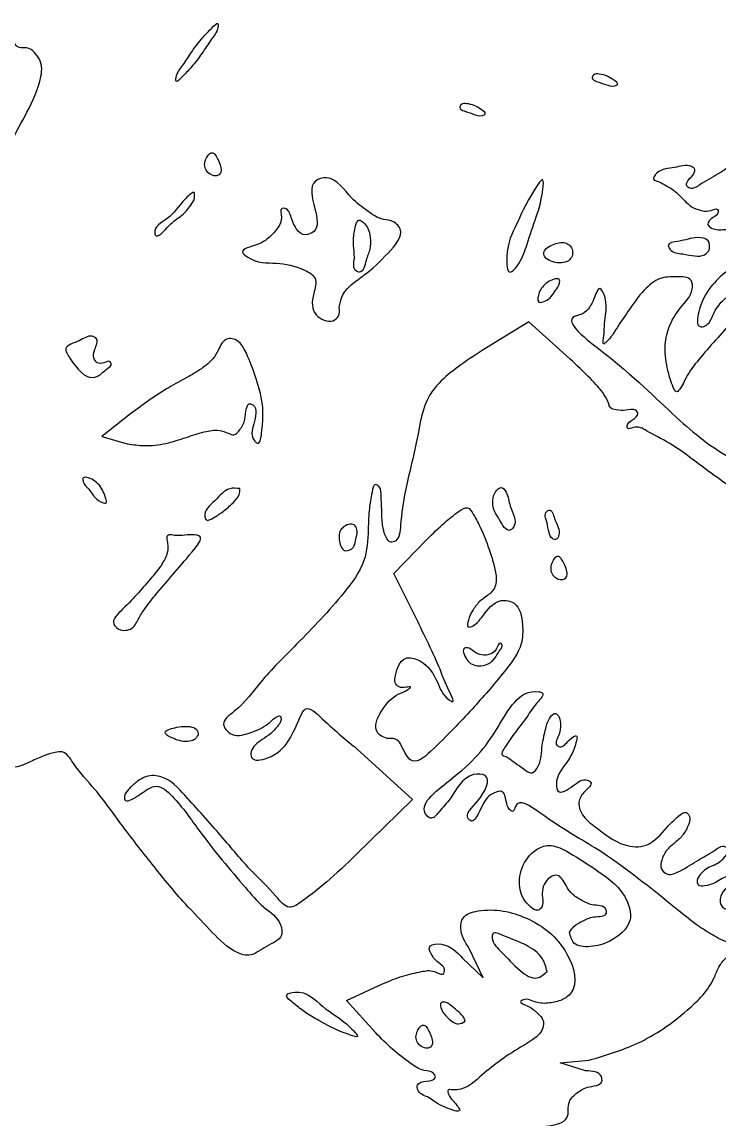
# Model space of a CAD drawing. Extents: x -3.6 to 33.9, y 40.4 to 75.
# Drawn here: x 4.6 to 8.03, y 59.56 to 64.97 of the extents above; entities that cross this region are included whole.
import ezdxf

# ---------------------------------------------------------------- set-up
doc = ezdxf.new("R2010")
doc.units = 0
doc.layers.add('Layer_1', color=7, linetype='CONTINUOUS')

msp = doc.modelspace()

# ---------------------------------------------------------------- linework, layer by layer
at = {"layer": 'Layer_1', "color": 7}
for points in [[(5.531566, 64.882215)], [(7.515779, 64.683045)], [(6.86306, 64.53744)], [(5.578323, 64.257907)], [(5.447692, 64.093193)], [(7.127982, 63.992977)], [(7.986017, 63.84354)], [(7.311486, 63.81528)], [(7.22893, 63.647535)], [(5.019402, 63.26088)], [(5.408461, 62.922)], [(5.003933, 62.64597)], [(5.673637, 62.669948)], [(6.947984, 62.52597)], [(7.187444, 62.501917)], [(6.247119, 62.43069)], [(7.206436, 62.29059)], [(5.164733, 62.012077)], [(6.951657, 61.86861)], [(5.467125, 61.455938)], [(6.475262, 61.390987)], [(7.298143, 60.484387)], [(7.187037, 60.291007)], [(6.062434, 60.049305)], [(6.619907, 59.960152)], [(6.598753, 59.672812)]]:
    msp.add_lwpolyline(points, close=True, dxfattribs=at)
for points in [[(6.238997, 63.808913), (6.238952, 63.808785)], [(6.163392, 63.563063), (6.163394, 63.563438)], [(7.300039, 63.30906), (7.097546, 63.4914), (6.867597, 63.350617)], [(5.134816, 63.038662), (4.993721, 62.9265), (5.118537, 62.89065)], [(6.541938, 62.031322), (6.431747, 62.25144), (6.594241, 62.41896)], [(6.25026, 61.38801), (6.524663, 61.138455), (6.246978, 60.866572)], [(6.771053, 60.357397), (6.872778, 60.260048), (6.803832, 60.404025)], [(6.341627, 59.990318), (6.198064, 60.148387), (6.376254, 60.230198)], [(6.783428, 60.046342), (6.783428, 60.046042)], [(7.376339, 59.80164), (7.252053, 59.840865), (7.394594, 59.853765)]]:
    msp.add_lwpolyline(points, dxfattribs=at)
at = {"layer": 'Layer_1', "color": 1}
msp.add_open_spline([(26.879055, 46.165073), (25.053792, 44.812835), (21.453543, 42.145605), (14.976456, 40.353479), (8.554845, 40.482925), (2.810203, 42.732913), (-1.47493, 46.872432), (-3.677904, 52.393004), (-3.506821, 58.493531), (-1.109716, 64.399494), (3.172887, 69.467984), (8.838825, 73.13905), (15.243024, 75.014668), (21.683129, 74.864038), (27.423496, 72.618946), (31.708651, 68.479402), (33.915527, 62.95436), (33.727928, 56.872752), (31.397487, 50.890427), (28.416989, 47.773437), (26.879055, 46.165073)], degree=3, knots=[0, 0, 0, 0, 6.766367, 13.346357, 19.73316, 25.749556, 31.41027, 37.120766, 43.060724, 49.272926, 55.895829, 62.662196, 69.242186, 75.628989, 81.645385, 87.3061, 93.016595, 98.956553, 105.168756, 111.791658, 111.791658, 111.791658, 111.791658], dxfattribs=at)
at = {"layer": 'Layer_1', "color": 7}
for points, knots in [([(6.246978, 60.866572), (6.197968, 60.819843), (6.111998, 60.737873), (6.00852, 60.658021), (5.91069, 60.587), (5.829249, 60.692841), (5.719155, 60.791995), (5.572972, 60.971003), (5.432961, 61.124882), (5.316066, 61.25332), (5.214917, 61.260273), (5.161761, 61.224355), (5.126919, 61.19107), (5.100058, 61.161994), (5.108053, 61.124261), (5.151689, 61.143096), (5.191145, 61.169703), (5.265931, 61.226633), (5.377987, 61.120846), (5.463287, 60.994467), (5.583675, 60.840379), (5.691131, 60.716463), (5.782179, 60.606577), (5.874725, 60.550774), (5.887632, 60.449724), (5.797794, 60.418675), (5.727445, 60.355772), (5.612382, 60.401945), (5.521534, 60.5018), (5.387574, 60.638493), (5.247061, 60.810781), (5.100169, 60.998117), (4.972723, 61.178705), (4.86932, 61.284516), (4.813567, 61.379388), (4.753934, 61.369238), (4.703596, 61.352846), (4.636399, 61.322799), (4.550337, 61.28094), (4.421394, 61.346968), (4.305481, 61.448706), (4.161511, 61.551421), (4.039653, 61.632191), (3.881356, 61.690197), (3.712454, 61.828451), (3.632577, 62.090216), (3.672009, 62.303454), (3.735775, 62.438729), (3.749501, 62.527093), (3.739678, 62.612272), (3.717528, 62.69748), (3.76296, 62.795408), (3.852849, 62.900888), (3.934273, 62.978313), (4.002292, 63.102674), (3.908101, 63.11867), (3.844148, 63.194573), (3.909507, 63.329646), (3.99357, 63.427562), (4.077521, 63.523465), (4.127903, 63.594737), (4.165265, 63.681439), (4.222563, 63.807598), (4.324933, 63.99172), (4.462722, 64.232099), (4.594335, 64.464717), (4.683946, 64.641462), (4.704613, 64.759755), (4.669142, 64.810417), (4.640229, 64.839669), (4.608056, 64.842501), (4.579041, 64.840773), (4.558895, 64.867091), (4.555067, 64.900616), (4.544956, 64.948866), (4.470356, 64.953288), (4.394247, 64.933185), (4.308318, 64.925882), (4.248371, 64.864971), (4.300543, 64.770649), (4.325212, 64.695413), (4.364126, 64.577768), (4.256361, 64.55926), (4.200967, 64.705988), (4.150371, 64.860693), (4.172856, 65.059674), (4.177298, 65.263823), (4.111466, 65.472492), (3.979298, 65.631555), (3.859159, 65.829976), (4.032517, 66.031929), (4.266504, 66.025968), (4.467987, 65.958246), (4.662186, 65.943676), (4.84453, 65.988996), (5.055222, 65.998584), (5.204138, 65.975818), (5.370745, 65.904658), (5.336288, 65.851847), (5.309328, 65.838138), (5.284453, 65.84533), (5.25196, 65.838085), (5.264665, 65.792473), (5.284939, 65.747769), (5.320945, 65.692182), (5.308321, 65.62248), (5.258679, 65.583421), (5.2056, 65.566871), (5.198789, 65.516534), (5.270145, 65.532832), (5.348726, 65.55037), (5.484139, 65.705461), (5.631454, 65.875496), (5.795381, 66.056056), (5.921028, 66.184067), (6.040555, 66.244328), (6.124905, 66.334355), (6.200543, 66.451369), (6.292298, 66.612014), (6.37562, 66.766648), (6.471025, 66.893069), (6.597315, 66.92441), (6.705963, 66.939274), (6.81512, 66.877607), (6.801759, 66.77907), (6.804615, 66.705265), (6.830591, 66.648799), (6.878043, 66.640918), (6.918957, 66.643079), (6.945505, 66.607973), (6.934378, 66.565343), (6.933093, 66.513298), (6.955983, 66.457556), (7.037877, 66.341837), (7.339537, 66.373052), (7.632843, 66.439518), (7.901759, 66.587065), (7.959641, 66.796705), (8.154989, 66.832571), (8.317547, 66.760721), (8.472776, 66.717434), (8.560594, 66.603038), (8.504542, 66.49301), (8.496695, 66.370261), (8.367229, 66.326414), (8.241591, 66.380997), (8.119117, 66.430286), (7.993392, 66.397826), (7.98556, 66.287292), (7.946416, 66.196579), (8.002579, 66.107034), (8.103144, 66.087081), (8.214669, 66.064296), (8.338027, 66.091557), (8.47529, 66.155079), (8.57975, 66.249024), (8.74082, 66.235684), (8.720877, 66.109342), (8.721623, 66.012503), (8.798791, 65.938248), (8.996306, 65.891918), (9.349476, 65.746802), (9.548931, 65.590478), (10.065547, 65.450622), (9.948706, 65.385711), (9.884116, 65.427545), (9.78771, 65.461795), (9.699581, 65.501039), (9.609544, 65.53875), (9.580186, 65.493316), (9.57439, 65.455791), (9.539584, 65.429286), (9.503056, 65.420392), (9.455643, 65.415802), (9.451226, 65.465844), (9.48139, 65.502199), (9.522385, 65.532602), (9.509847, 65.577549), (9.442241, 65.52219), (9.396056, 65.471592), (9.397611, 65.351814), (9.480574, 65.311586), (9.528043, 65.323887), (9.557539, 65.305137), (9.534284, 65.27829), (9.50513, 65.265282), (9.463525, 65.254772), (9.410522, 65.272472), (9.338452, 65.217158), (9.326525, 65.11192), (9.350931, 65.025873), (9.386845, 64.96855), (9.399907, 64.919946), (9.404798, 64.864818), (9.421179, 64.807997), (9.462636, 64.760784), (9.526126, 64.731843), (9.624757, 64.691851), (9.555919, 64.543062), (9.459118, 64.467545), (9.372802, 64.376017), (9.326252, 64.324774), (9.311483, 64.256373), (9.422216, 64.217867), (9.527394, 64.121588), (9.70257, 64.015602), (9.865781, 63.907073), (9.989851, 63.824142), (10.067707, 63.776135), (10.119113, 63.73514), (10.17892, 63.68693), (10.30059, 63.582779), (10.419512, 63.509685), (10.57295, 63.35698), (10.623653, 63.44022), (10.602411, 63.487782), (10.56158, 63.519675), (10.52624, 63.519464), (10.473274, 63.524589), (10.529611, 63.565203), (10.557735, 63.576869), (10.577375, 63.585015)], [0, 0, 0, 0, 0.199688, 0.350278, 0.421531, 0.505145, 0.678436, 0.904836, 1.176972, 1.320881, 1.399743, 1.455249, 1.507153, 1.547343, 1.567609, 1.597618, 1.65263, 1.73657, 1.828757, 2.044304, 2.228165, 2.405364, 2.537885, 2.657768, 2.710097, 2.801145, 2.898433, 2.975713, 3.134717, 3.308686, 3.547765, 3.800679, 4.027118, 4.196646, 4.273105, 4.30753, 4.365194, 4.43485, 4.530332, 4.632741, 4.835921, 5.004336, 5.160562, 5.27223, 5.509016, 5.784547, 6.048938, 6.140596, 6.232391, 6.311805, 6.39862, 6.486883, 6.621398, 6.804195, 6.874265, 6.942524, 7.023773, 7.143777, 7.331738, 7.430162, 7.523294, 7.592359, 7.712623, 7.939196, 8.223328, 8.545627, 8.735257, 8.828972, 8.876623, 8.916345, 8.946137, 8.971106, 8.998735, 9.033448, 9.076371, 9.127055, 9.224214, 9.326518, 9.37715, 9.446937, 9.600552, 9.676685, 9.724502, 9.8566, 10.057494, 10.244923, 10.438207, 10.673696, 10.872595, 11.077831, 11.28221, 11.522449, 11.736658, 11.925649, 12.093104, 12.303497, 12.525903, 12.639875, 12.667096, 12.694794, 12.72446, 12.745172, 12.777635, 12.833424, 12.910473, 12.961085, 13.029971, 13.092536, 13.109713, 13.156157, 13.237752, 13.392714, 13.718392, 13.941349, 14.119718, 14.252538, 14.336741, 14.486146, 14.670209, 14.889604, 15.021613, 15.121759, 15.268521, 15.345783, 15.454098, 15.526333, 15.576477, 15.621141, 15.660862, 15.693385, 15.734963, 15.786574, 15.848216, 15.912488, 16.197875, 16.605856, 16.889517, 17.046611, 17.193707, 17.408867, 17.582454, 17.668959, 17.795257, 17.92119, 17.998399, 18.159494, 18.318254, 18.392583, 18.502762, 18.608731, 18.675438, 18.786915, 18.900199, 19.017587, 19.156593, 19.351596, 19.431694, 19.554465, 19.645846, 19.723882, 19.849434, 20.25631, 20.762834, 21.040939, 21.060037, 21.129829, 21.241136, 21.374404, 21.442933, 21.479808, 21.51641, 21.555998, 21.598397, 21.639171, 21.665298, 21.723491, 21.781334, 21.795361, 21.840937, 21.949693, 22.048218, 22.138462, 22.177577, 22.19675, 22.220426, 22.257994, 22.300679, 22.342969, 22.417269, 22.531724, 22.641319, 22.680698, 22.73365, 22.790049, 22.847068, 22.908393, 22.96909, 23.06506, 23.163215, 23.360691, 23.461823, 23.535071, 23.569596, 23.648631, 23.814506, 24.0314, 24.246294, 24.40689, 24.478418, 24.520443, 24.603779, 24.710403, 24.988695, 25.115123, 25.169652, 25.216546, 25.261504, 25.31259, 25.339183, 25.371871, 25.447536, 25.447536, 25.447536, 25.447536]), ([(5.531566, 64.882215), (5.545478, 64.898853), (5.56302, 64.919835), (5.568644, 64.975222), (5.519323, 64.92253), (5.486761, 64.889337), (5.435484, 64.824525), (5.396326, 64.756618), (5.360715, 64.71818), (5.355195, 64.662638), (5.404461, 64.715411), (5.437169, 64.748389), (5.487807, 64.814143), (5.517014, 64.859577), (5.531566, 64.882215)], [0, 0, 0, 0, 0.069088, 0.087121, 0.126937, 0.192691, 0.275266, 0.357273, 0.426361, 0.444394, 0.48421, 0.549964, 0.632539, 0.714546, 0.714546, 0.714546, 0.714546]), ([(7.515781, 64.683045), (7.504201, 64.690645), (7.482197, 64.705086), (7.448421, 64.712406), (7.417576, 64.714364), (7.404338, 64.687388), (7.44039, 64.671739), (7.4748, 64.662668), (7.509132, 64.647305), (7.544401, 64.663406), (7.527008, 64.67534), (7.515779, 64.683045)], [0, 0, 0, 0, 0.040866, 0.077654, 0.106318, 0.122144, 0.149251, 0.196405, 0.242215, 0.258012, 0.286792, 0.286792, 0.286792, 0.286792]), ([(6.863062, 64.53744), (6.851481, 64.54504), (6.829475, 64.55948), (6.7957, 64.566801), (6.764856, 64.568758), (6.751618, 64.541783), (6.787669, 64.526134), (6.822079, 64.517063), (6.856411, 64.5017), (6.89168, 64.517801), (6.874288, 64.529735), (6.86306, 64.53744)], [0, 0, 0, 0, 0.040869, 0.077655, 0.106317, 0.122144, 0.14925, 0.196403, 0.242213, 0.258011, 0.286789, 0.286789, 0.286789, 0.286789]), ([(10.12074, 61.67574), (10.188221, 61.778381), (10.350131, 62.024649), (10.427685, 62.35187), (10.691598, 62.623931), (10.587644, 62.727028), (10.503656, 62.591983), (10.400309, 62.510781), (10.332977, 62.432085), (10.249383, 62.358189), (10.277949, 62.434747), (10.310573, 62.480438), (10.348959, 62.557593), (10.384769, 62.631165), (10.428642, 62.716055), (10.485648, 62.817101), (10.551771, 62.926772), (10.60949, 63.02915), (10.650038, 63.104388), (10.691159, 63.262884), (10.248321, 63.402048), (9.98042, 63.701826), (9.66048, 63.921827), (9.496309, 64.013525), (9.421132, 64.021593), (9.380606, 63.977374), (9.343196, 63.940016), (9.292763, 63.921717), (9.249074, 63.923373), (9.191572, 63.939561), (9.232557, 64.000152), (9.293147, 64.030073), (9.347103, 64.057762), (9.389254, 64.111773), (9.326352, 64.112461), (9.281159, 64.095638), (9.216784, 64.059038), (9.160605, 64.005498), (9.102847, 63.948884), (9.037836, 63.909066), (8.980713, 63.874561), (8.878562, 63.891148), (9.007298, 64.09581), (9.056904, 64.211085), (9.112721, 64.340407), (9.118761, 64.387853), (9.095842, 64.417853), (9.065545, 64.417717), (9.048685, 64.392993), (9.056086, 64.366912), (9.057501, 64.328231), (9.004028, 64.330121), (8.956741, 64.352429), (8.894879, 64.378271), (8.826074, 64.361517), (8.784647, 64.278806), (8.693599, 64.189389), (8.555901, 64.128226), (8.436344, 64.08727), (8.326032, 64.158639), (8.447154, 64.244786), (8.552053, 64.272493), (8.637091, 64.304656), (8.716997, 64.334919), (8.676661, 64.376647), (8.620965, 64.363578), (8.551871, 64.350137), (8.482613, 64.313489), (8.41767, 64.274506), (8.364433, 64.257404), (8.316422, 64.239194), (8.296399, 64.273854), (8.322004, 64.31146), (8.358082, 64.35511), (8.45639, 64.46779), (8.25518, 64.399377), (8.170631, 64.319215), (8.038804, 64.222224), (7.957557, 64.179781), (7.901846, 64.140911), (7.871763, 64.160028), (7.876871, 64.185197), (7.895011, 64.203134), (7.913141, 64.220984), (7.918273, 64.246636), (7.87783, 64.270286), (7.811759, 64.245574), (7.744652, 64.249142), (7.700452, 64.191551), (7.738731, 64.182952), (7.759722, 64.169301), (7.786712, 64.157628), (7.813573, 64.138346), (7.843534, 64.112531), (7.872618, 64.079352), (7.908126, 64.050144), (7.952903, 64.037557), (7.989444, 64.034478), (8.027139, 64.055414), (8.033714, 64.022037), (8.003805, 64.006826), (7.968243, 63.97555), (8.010273, 63.941092), (8.063411, 63.948513), (8.124751, 63.947438), (8.170246, 63.903665), (8.155168, 63.848183), (8.135616, 63.800722), (8.109632, 63.759594), (8.05161, 63.72883), (7.983424, 63.655197), (7.938833, 63.579841), (7.919303, 63.46051), (7.970907, 63.470248), (7.993317, 63.494423), (8.010135, 63.542756), (8.049322, 63.597557), (8.105993, 63.638049), (8.186996, 63.620924), (8.146756, 63.555352), (8.102781, 63.496359), (8.024969, 63.410612), (7.948827, 63.322683), (7.879447, 63.238598), (7.857274, 63.181327), (7.822392, 63.134713), (7.795658, 63.199614), (7.780003, 63.260578), (7.761601, 63.362299), (7.784494, 63.468434), (7.837452, 63.562219), (7.906876, 63.624243), (7.902623, 63.714322), (7.817556, 63.713535), (7.737833, 63.712718), (7.652459, 63.641466), (7.592345, 63.550671), (7.52811, 63.459065), (7.501077, 63.410869), (7.458061, 63.373081), (7.46944, 63.422781), (7.467951, 63.45636), (7.474952, 63.530267), (7.486652, 63.587163), (7.444768, 63.679904), (7.417982, 63.602385), (7.398799, 63.563086), (7.36666, 63.528191), (7.245676, 63.50701), (7.627662, 63.223554), (7.778099, 63.050086), (8.033977, 62.843506), (8.170761, 62.784023), (8.214361, 62.750683), (8.281618, 62.683133), (8.433577, 62.572295), (8.685022, 62.391563), (8.895454, 62.248045), (9.013838, 62.167305)], [0, 0, 0, 0, 0.359344, 0.86218, 1.134779, 1.162147, 1.241549, 1.472544, 1.589698, 1.639505, 1.673804, 1.757717, 1.845798, 1.919014, 2.00631, 2.131413, 2.267319, 2.390641, 2.483054, 2.525872, 2.860702, 3.470417, 3.891182, 3.98141, 4.040265, 4.097766, 4.149153, 4.200832, 4.248428, 4.2936, 4.328062, 4.420362, 4.503313, 4.532503, 4.569875, 4.627241, 4.701694, 4.780541, 4.862091, 4.942948, 5.007664, 5.06436, 5.186181, 5.498527, 5.559161, 5.603941, 5.63447, 5.659828, 5.682006, 5.712781, 5.742259, 5.775478, 5.838732, 5.91312, 5.967362, 6.032162, 6.176156, 6.345, 6.479826, 6.550167, 6.634079, 6.803136, 6.901802, 6.951717, 6.978423, 7.03634, 7.111884, 7.192596, 7.269585, 7.333858, 7.373553, 7.395252, 7.433699, 7.491863, 7.600607, 7.688827, 7.90919, 8.045906, 8.151051, 8.203542, 8.222047, 8.241093, 8.269823, 8.298638, 8.317872, 8.336437, 8.421627, 8.51293, 8.546433, 8.57253, 8.601793, 8.627891, 8.65872, 8.701042, 8.746084, 8.791121, 8.837248, 8.879598, 8.911717, 8.924064, 8.962514, 9.003774, 9.029731, 9.094589, 9.163773, 9.205692, 9.262685, 9.316717, 9.365584, 9.402362, 9.511842, 9.648325, 9.721462, 9.746919, 9.779069, 9.818265, 9.898844, 9.975535, 10.029044, 10.068911, 10.156866, 10.275752, 10.403487, 10.514643, 10.5862, 10.610937, 10.649547, 10.727619, 10.841584, 10.937932, 11.05055, 11.160981, 11.203897, 11.279341, 11.359719, 11.453873, 11.588423, 11.697546, 11.769508, 11.789921, 11.817662, 11.86358, 11.917759, 12.023721, 12.069057, 12.128062, 12.174964, 12.221023, 12.262414, 12.492965, 12.996167, 13.342659, 13.385931, 13.44406, 13.505558, 13.671985, 14.006111, 14.435835, 14.435835, 14.435835, 14.435835]), ([(5.578323, 64.257907), (5.574782, 64.268619), (5.56828, 64.288284), (5.555459, 64.310112), (5.540936, 64.32793), (5.521764, 64.321073), (5.510437, 64.303435), (5.49945, 64.280389), (5.498686, 64.251364), (5.514421, 64.22584), (5.53847, 64.211694), (5.566275, 64.209125), (5.58393, 64.231495), (5.58037, 64.248268), (5.578323, 64.257907)], [0, 0, 0, 0, 0.033404, 0.061325, 0.079266, 0.093176, 0.114157, 0.141259, 0.169237, 0.197172, 0.226559, 0.251601, 0.272544, 0.30084, 0.30084, 0.30084, 0.30084]), ([(6.163394, 63.563438), (6.166772, 63.58185), (6.174555, 63.624262), (6.221547, 63.679188), (6.310994, 63.735921), (6.390173, 63.81466), (6.496162, 63.931518), (6.423296, 63.995623), (6.358896, 63.994491), (6.295262, 64.044583), (6.206245, 64.105859), (6.142422, 64.218486), (6.007207, 64.181709), (6.042194, 64.056633), (6.067997, 63.942931), (5.968565, 63.903988), (5.930073, 63.985955), (5.912792, 64.050265), (5.867173, 64.053021), (5.885807, 63.998156), (5.862419, 63.952892), (5.817061, 63.904551), (5.767075, 63.868258), (5.66246, 63.848708), (5.748149, 63.779097), (5.852672, 63.785873), (5.965691, 63.7645), (6.060471, 63.709329), (6.035962, 63.634496), (6.026067, 63.576142), (6.044155, 63.522591), (6.086147, 63.497756), (6.130208, 63.49043), (6.165491, 63.519955), (6.164157, 63.547349), (6.163392, 63.563063)], [0, 0, 0, 0, 0.055404, 0.127623, 0.208416, 0.367892, 0.501173, 0.559985, 0.609106, 0.689967, 0.789012, 0.947293, 1.004134, 1.140317, 1.253481, 1.297498, 1.406763, 1.461172, 1.47574, 1.520389, 1.571602, 1.636257, 1.707717, 1.787772, 1.823731, 1.966513, 2.109162, 2.176694, 2.249951, 2.310086, 2.359245, 2.406576, 2.450592, 2.483807, 2.528488, 2.528488, 2.528488, 2.528488]), ([(7.127981, 63.992977), (7.142773, 64.034364), (7.162117, 64.088485), (7.173864, 64.216877), (7.083422, 64.081834), (7.043988, 63.979945), (6.981435, 63.866027), (6.991461, 63.711017), (7.059709, 63.786417), (7.08644, 63.868253), (7.112723, 63.947164), (7.127982, 63.992977)], [0, 0, 0, 0, 0.155338, 0.203141, 0.262887, 0.461774, 0.625263, 0.703376, 0.748644, 0.850723, 0.992018, 0.992018, 0.992018, 0.992018]), ([(5.447682, 64.0932), (5.450014, 64.108747), (5.45572, 64.146789), (5.369262, 64.066417), (5.344571, 64.009557), (5.244139, 63.95915), (5.263611, 63.893273), (5.327859, 63.978403), (5.378503, 64.005946), (5.423603, 64.050703), (5.440827, 64.081085), (5.447692, 64.093193)], [0, 0, 0, 0, 0.035072, 0.085818, 0.220776, 0.314616, 0.324303, 0.407221, 0.479794, 0.543175, 0.585167, 0.585167, 0.585167, 0.585167]), ([(6.238952, 63.808785), (6.234383, 63.846642), (6.227734, 63.901725), (6.253574, 64.015482), (6.308585, 63.955528), (6.317431, 63.906203), (6.317287, 63.846434), (6.292773, 63.797883), (6.282276, 63.729902), (6.227083, 63.745541), (6.233648, 63.780462), (6.238997, 63.808913)], [0, 0, 0, 0, 0.12919, 0.187974, 0.24261, 0.293206, 0.35143, 0.409365, 0.474965, 0.490561, 0.559149, 0.559149, 0.559149, 0.559149]), ([(7.986014, 63.84354), (7.987674, 63.862019), (7.991194, 63.901206), (7.905922, 63.91214), (7.860355, 63.888443), (7.775915, 63.881357), (7.79912, 63.830039), (7.856144, 63.829059), (7.909773, 63.814198), (7.961, 63.815181), (7.978868, 63.835436), (7.986017, 63.84354)], [0, 0, 0, 0, 0.048276, 0.102376, 0.200578, 0.251835, 0.271772, 0.339852, 0.400744, 0.447828, 0.479231, 0.479231, 0.479231, 0.479231]), ([(7.311486, 63.81528), (7.312755, 63.824633), (7.315227, 63.842864), (7.301983, 63.868115), (7.277274, 63.883606), (7.245228, 63.882994), (7.212713, 63.872406), (7.184031, 63.856733), (7.165234, 63.828198), (7.184072, 63.798439), (7.217956, 63.784918), (7.256171, 63.780081), (7.294173, 63.787874), (7.306104, 63.80676), (7.311486, 63.81528)], [0, 0, 0, 0, 0.027742, 0.054073, 0.080412, 0.111112, 0.146635, 0.182296, 0.209664, 0.235993, 0.274103, 0.316651, 0.352165, 0.381356, 0.381356, 0.381356, 0.381356]), ([(7.228927, 63.647535), (7.237288, 63.657394), (7.24974, 63.672078), (7.25015, 63.707027), (7.215915, 63.70144), (7.190791, 63.688124), (7.163184, 63.664883), (7.146114, 63.635095), (7.133336, 63.579927), (7.198325, 63.596549), (7.216186, 63.626305), (7.22893, 63.647535)], [0, 0, 0, 0, 0.039407, 0.058689, 0.082359, 0.117706, 0.152985, 0.183614, 0.231183, 0.261382, 0.336568, 0.336568, 0.336568, 0.336568]), ([(5.019403, 63.260918), (5.030239, 63.26778), (5.045064, 63.277168), (5.03081, 63.303325), (5.00205, 63.286596), (4.968605, 63.283948), (4.948118, 63.318905), (4.956054, 63.358145), (4.981602, 63.405631), (4.928686, 63.430617), (4.885575, 63.392109), (4.796412, 63.373958), (4.857781, 63.277857), (4.910351, 63.205749), (4.973953, 63.222749), (4.993805, 63.239353), (5.010046, 63.253011), (5.019402, 63.26088)], [0, 0, 0, 0, 0.031091, 0.042533, 0.073637, 0.107358, 0.135278, 0.178586, 0.231046, 0.25662, 0.323245, 0.399201, 0.450942, 0.60437, 0.616601, 0.643708, 0.680553, 0.680553, 0.680553, 0.680553]), ([(5.40846, 62.922037), (5.437579, 62.931936), (5.49014, 62.949803), (5.564034, 62.963206), (5.609657, 62.946049), (5.647604, 62.926932), (5.67886, 62.967799), (5.705341, 63.007509), (5.702461, 63.102399), (5.763845, 63.06789), (5.739933, 62.989619), (5.724953, 62.92187), (5.773227, 62.879281), (5.789772, 63.016429), (5.786192, 63.121748), (5.731529, 63.277826), (5.673996, 63.412489), (5.606133, 63.408457), (5.581037, 63.385807), (5.567556, 63.347621), (5.537079, 63.301553), (5.482055, 63.256899), (5.407284, 63.214283), (5.318232, 63.166897), (5.225838, 63.106685), (5.164501, 63.060847), (5.134816, 63.038662)], [0, 0, 0, 0, 0.093135, 0.168109, 0.214486, 0.242467, 0.281038, 0.339667, 0.420493, 0.43338, 0.52654, 0.612002, 0.626798, 0.69299, 0.85484, 1.051947, 1.183892, 1.210698, 1.24203, 1.278825, 1.331238, 1.405517, 1.488816, 1.589467, 1.708003, 1.819174, 1.819174, 1.819174, 1.819174]), ([(6.867597, 63.350617), (6.827294, 63.32405), (6.753175, 63.275191), (6.663965, 63.204291), (6.574119, 63.091892), (6.549738, 62.898416), (6.490583, 62.689431), (6.467429, 62.530806), (6.462177, 62.446904), (6.44737, 62.411492), (6.410589, 62.400567), (6.385933, 62.441651), (6.373551, 62.494225), (6.372876, 62.563794), (6.369108, 62.625497), (6.370648, 62.673785), (6.333284, 62.699254), (6.32086, 62.630015), (6.308733, 62.569682), (6.3057, 62.450629), (6.297575, 62.300577), (6.153859, 62.110353), (5.976323, 61.924257), (5.780218, 61.732324), (5.688185, 61.59865), (5.572316, 61.51989), (5.633679, 61.44235), (5.724506, 61.463144), (5.802478, 61.49857), (5.837672, 61.535777), (5.874657, 61.556796), (5.878382, 61.521791), (5.855964, 61.495983), (5.826217, 61.46089), (5.785066, 61.435485), (5.748361, 61.409897), (5.726269, 61.378792), (5.728017, 61.322111), (5.84483, 61.344227), (5.919286, 61.424665), (5.956624, 61.514956), (6.00132, 61.611716), (6.127023, 61.487723), (6.199451, 61.42912), (6.25026, 61.38801)], [0, 0, 0, 0, 0.144828, 0.266341, 0.340636, 0.570258, 0.82763, 0.999456, 1.046998, 1.08162, 1.107094, 1.143188, 1.202177, 1.276758, 1.346689, 1.392785, 1.412348, 1.453571, 1.533765, 1.637809, 1.793559, 1.979562, 2.32488, 2.583794, 2.775498, 2.858677, 2.913607, 3.007272, 3.110961, 3.159055, 3.183246, 3.200783, 3.238505, 3.286694, 3.33725, 3.382799, 3.419989, 3.449086, 3.526963, 3.664638, 3.791952, 3.837079, 3.93333, 4.159531, 4.159531, 4.159531, 4.159531]), ([(9.294446, 61.356907), (9.275588, 61.315938), (9.239819, 61.238227), (9.193378, 61.135673), (9.154962, 61.061783), (9.135402, 61.010747), (9.133401, 60.972881), (9.156759, 60.94584), (9.192145, 60.958707), (9.217237, 60.991584), (9.234843, 61.039274), (9.254327, 61.08986), (9.28457, 61.131955), (9.321342, 61.154431), (9.353621, 61.16617), (9.374193, 61.190536), (9.371654, 61.223956), (9.377993, 61.269363), (9.408351, 61.334833), (9.441368, 61.383601), (9.500657, 61.503588), (9.499558, 61.396356), (9.432217, 61.291865), (9.378895, 61.120832), (9.308666, 60.973668), (9.240028, 60.902934), (9.196863, 60.85596), (9.182488, 60.822249), (9.183507, 60.774206), (9.267665, 60.778803), (9.325107, 60.848334), (9.378998, 60.97124), (9.511068, 61.106349), (9.714936, 61.216009), (9.886207, 61.25238), (10.143875, 61.29414), (9.468698, 61.657316), (9.192035, 61.922078), (8.593313, 62.31862), (8.219502, 62.584339), (7.957186, 62.773319), (7.800345, 62.893019), (7.693678, 62.943493), (7.630689, 62.983858), (7.581837, 62.9585), (7.580667, 62.991906), (7.607234, 63.007664), (7.643376, 63.032719), (7.617081, 63.067834), (7.573812, 63.052607), (7.535042, 63.056331), (7.496821, 63.062338), (7.489578, 63.098585), (7.461441, 63.148973), (7.392793, 63.221208), (7.333738, 63.277142), (7.300039, 63.30906)], [0, 0, 0, 0, 0.135302, 0.256639, 0.337753, 0.384827, 0.420413, 0.44672, 0.475766, 0.51714, 0.569777, 0.627032, 0.680011, 0.721401, 0.754186, 0.782886, 0.808623, 0.850994, 0.922023, 1.008421, 1.095531, 1.121535, 1.263955, 1.497798, 1.641996, 1.748985, 1.792726, 1.83066, 1.860261, 1.915026, 2.014807, 2.129174, 2.313332, 2.572464, 2.792208, 2.894426, 3.19527, 4.098687, 4.693156, 5.196962, 5.501089, 5.660707, 5.786564, 5.854626, 5.883229, 5.895968, 5.934331, 5.975672, 5.994268, 6.043402, 6.089603, 6.121609, 6.141745, 6.191672, 6.29677, 6.436453, 6.436453, 6.436453, 6.436453]), ([(5.118537, 62.89065), (5.146979, 62.886508), (5.21008, 62.877319), (5.309029, 62.889656), (5.375353, 62.911231), (5.408461, 62.922)], [0, 0, 0, 0, 0.085961, 0.190717, 0.295128, 0.295128, 0.295128, 0.295128]), ([(5.003931, 62.645962), (4.999036, 62.657285), (4.988896, 62.680743), (4.959404, 62.707693), (4.933452, 62.722613), (4.896497, 62.729648), (4.902311, 62.691925), (4.939394, 62.660163), (4.960355, 62.613402), (5.025739, 62.589171), (5.012614, 62.623357), (5.003933, 62.64597)], [0, 0, 0, 0, 0.036851, 0.076344, 0.113533, 0.137907, 0.157118, 0.200866, 0.288279, 0.313142, 0.361725, 0.361725, 0.361725, 0.361725]), ([(5.673637, 62.669962), (5.656042, 62.671641), (5.605505, 62.676461), (5.555347, 62.607942), (5.489638, 62.56019), (5.508856, 62.50571), (5.552258, 62.532233), (5.591983, 62.555079), (5.635946, 62.596238), (5.671443, 62.632982), (5.673051, 62.66007), (5.673637, 62.669948)], [0, 0, 0, 0, 0.050361, 0.144649, 0.237804, 0.254728, 0.288141, 0.347522, 0.413485, 0.464005, 0.493002, 0.493002, 0.493002, 0.493002]), ([(6.947984, 62.525902), (6.939048, 62.539086), (6.921368, 62.565171), (6.917058, 62.613238), (6.928186, 62.651004), (6.961426, 62.687474), (6.997827, 62.639217), (6.998836, 62.576714), (7.04717, 62.50494), (6.990579, 62.445738), (6.966716, 62.490686), (6.947984, 62.52597)], [0, 0, 0, 0, 0.047293, 0.09357, 0.136624, 0.172015, 0.204755, 0.276848, 0.379808, 0.40282, 0.486844, 0.486844, 0.486844, 0.486844]), ([(6.594241, 62.41896), (6.623312, 62.4478), (6.674498, 62.498581), (6.73614, 62.546448), (6.797205, 62.588472), (6.832661, 62.528953), (6.865241, 62.467179), (6.903661, 62.368702), (6.93245, 62.277131), (6.942291, 62.18659), (6.894914, 62.142476), (6.850421, 62.113443), (6.818139, 62.068006), (6.801258, 62.033253), (6.789824, 61.979892), (6.841121, 62.001481), (6.876816, 62.051946), (6.937077, 62.130857), (7.050433, 62.108759), (7.069764, 62.003555), (7.066575, 61.88756), (6.96735, 61.752514), (6.815769, 61.579132), (6.688684, 61.445309), (6.526816, 61.293124), (6.489825, 61.363343), (6.475262, 61.390987)], [0, 0, 0, 0, 0.120222, 0.21168, 0.256734, 0.29925, 0.38083, 0.485655, 0.605796, 0.679143, 0.735411, 0.786461, 0.841564, 0.891856, 0.925147, 0.949247, 1.014851, 1.13541, 1.200102, 1.312743, 1.407738, 1.55075, 1.794729, 2.082649, 2.204094, 2.28295, 2.28295, 2.28295, 2.28295]), ([(7.187444, 62.501902), (7.179801, 62.523278), (7.170393, 62.549589), (7.210136, 62.573095), (7.223475, 62.516914), (7.243219, 62.483366), (7.249128, 62.446976), (7.237193, 62.415418), (7.205566, 62.423616), (7.194328, 62.459082), (7.190014, 62.485926), (7.187444, 62.501917)], [0, 0, 0, 0, 0.055785, 0.068667, 0.118309, 0.165699, 0.202493, 0.227296, 0.247438, 0.281014, 0.330491, 0.330491, 0.330491, 0.330491]), ([(6.247118, 62.430765), (6.250064, 62.44331), (6.255054, 62.464558), (6.23889, 62.496239), (6.205516, 62.495521), (6.179007, 62.479598), (6.160149, 62.451192), (6.163133, 62.411425), (6.174278, 62.35853), (6.237217, 62.368941), (6.24306, 62.405381), (6.247119, 62.43069)], [0, 0, 0, 0, 0.038071, 0.064484, 0.092347, 0.125441, 0.156517, 0.187243, 0.247818, 0.277526, 0.345076, 0.345076, 0.345076, 0.345076]), ([(5.164734, 62.01201), (5.17504, 62.030324), (5.203643, 62.081158), (5.268734, 62.160821), (5.360438, 62.267578), (5.422483, 62.337413), (5.499137, 62.436002), (5.432582, 62.445148), (5.394171, 62.439629), (5.355397, 62.436766), (5.33116, 62.444735), (5.312029, 62.43804), (5.312814, 62.414833), (5.321007, 62.387458), (5.314219, 62.340476), (5.28502, 62.287751), (5.208176, 62.195956), (5.141739, 62.117386), (5.028311, 62.01271), (5.081663, 61.971015), (5.118186, 61.970907), (5.150169, 61.983738), (5.159937, 62.002745), (5.164733, 62.012077)], [0, 0, 0, 0, 0.062857, 0.174469, 0.311348, 0.464593, 0.526056, 0.567266, 0.614719, 0.654899, 0.679346, 0.690383, 0.708889, 0.737504, 0.78066, 0.844019, 0.917983, 1.131626, 1.216787, 1.260004, 1.294282, 1.325977, 1.356555, 1.356555, 1.356555, 1.356555]), ([(7.206436, 62.29059), (7.209565, 62.299068), (7.215116, 62.314108), (7.226899, 62.331515), (7.24598, 62.338533), (7.260527, 62.320603), (7.273099, 62.298684), (7.283854, 62.270677), (7.28883, 62.241958), (7.271386, 62.219662), (7.243465, 62.222264), (7.219643, 62.236382), (7.203226, 62.262112), (7.205365, 62.281093), (7.206436, 62.29059)], [0, 0, 0, 0, 0.027072, 0.048027, 0.061955, 0.079939, 0.10783, 0.141204, 0.169517, 0.190472, 0.21551, 0.244914, 0.272834, 0.300795, 0.300795, 0.300795, 0.300795]), ([(6.475266, 61.390972), (6.471016, 61.4011), (6.462951, 61.42032), (6.436954, 61.440867), (6.394815, 61.434214), (6.321915, 61.474026), (6.36921, 61.584777), (6.435713, 61.655576), (6.486495, 61.668503), (6.523684, 61.696046), (6.483612, 61.68968), (6.459872, 61.688048), (6.433125, 61.715328), (6.443063, 61.76958), (6.470676, 61.850946), (6.589408, 61.820587), (6.646823, 61.726816), (6.673793, 61.647431), (6.739982, 61.606551), (6.681534, 61.714552), (6.661402, 61.783211), (6.601732, 61.90783), (6.562164, 61.989549), (6.541938, 62.031322)], [0, 0, 0, 0, 0.032896, 0.062429, 0.089962, 0.15754, 0.261305, 0.379791, 0.431237, 0.449733, 0.47139, 0.506174, 0.533975, 0.568556, 0.666451, 0.736785, 0.87524, 0.979575, 0.997104, 1.067011, 1.167316, 1.303139, 1.445181, 1.445181, 1.445181, 1.445181]), ([(6.951662, 61.86861), (6.961889, 61.882512), (6.973706, 61.898575), (6.947798, 61.91478), (6.938462, 61.870625), (6.906792, 61.851925), (6.864521, 61.846599), (6.827292, 61.864016), (6.803525, 61.888664), (6.770252, 61.882964), (6.781482, 61.834536), (6.820166, 61.790677), (6.908779, 61.79829), (6.936711, 61.844098), (6.951657, 61.86861)], [0, 0, 0, 0, 0.037981, 0.043886, 0.080873, 0.119481, 0.158699, 0.201576, 0.238845, 0.256642, 0.28291, 0.355253, 0.426675, 0.508879, 0.508879, 0.508879, 0.508879]), ([(7.394594, 59.853765), (7.47554, 59.877897), (7.651105, 59.930237), (7.860227, 60.074288), (7.998525, 60.214169), (8.032913, 60.319997), (8.071664, 60.362663), (8.105166, 60.384221), (8.149639, 60.382636), (8.134391, 60.417201), (8.081423, 60.428393), (8.013559, 60.463244), (7.922322, 60.520088), (7.740322, 60.668926), (7.461456, 60.890438), (7.253793, 60.993919), (7.037805, 61.156518), (7.023086, 61.071891), (6.991465, 61.095951), (6.987266, 61.130016), (6.973376, 61.188271), (6.905933, 61.165572), (6.867715, 61.122139), (6.829321, 61.013323), (6.776177, 61.064261), (6.862761, 61.132267), (6.923346, 61.262496), (6.775699, 61.268267), (6.727501, 61.153151), (6.664614, 61.091521), (6.62076, 61.035027), (6.538093, 61.106201), (6.793008, 61.289997), (6.921187, 61.432645), (7.052299, 61.691212), (7.17983, 61.661734), (7.117734, 61.59416), (7.084829, 61.536533), (7.017914, 61.455219), (6.985757, 61.405299), (6.956493, 61.357779), (6.994618, 61.348341), (7.022055, 61.323103), (7.062339, 61.29764), (7.112241, 61.253751), (7.161305, 61.323137), (7.15824, 61.398236), (7.179354, 61.482279), (7.192421, 61.535496), (7.228377, 61.571189), (7.252329, 61.539544), (7.253469, 61.503337), (7.251891, 61.459321), (7.219494, 61.412511), (7.265046, 61.3884), (7.285786, 61.427337), (7.342143, 61.466315), (7.321784, 61.383665), (7.288737, 61.32108), (7.225239, 61.250059), (7.239709, 61.156101), (7.321001, 61.207364), (7.365336, 61.245541), (7.420354, 61.216509), (7.358993, 61.172103), (7.336941, 61.119858), (7.36228, 61.049714), (7.448388, 60.988267), (7.541679, 60.908204), (7.692179, 60.89838), (7.767836, 60.991934), (7.820331, 61.045609), (7.872308, 61.085733), (7.897529, 61.043981), (7.880669, 61.002963), (7.856151, 60.957649), (7.813675, 60.922901), (7.772757, 60.887827), (7.751452, 60.843664), (7.743528, 60.796333), (7.786714, 60.758783), (7.857781, 60.792016), (7.929139, 60.83932), (7.998791, 60.875876), (8.055291, 60.919235), (8.08832, 60.885743), (8.061002, 60.854934), (8.038658, 60.827139), (8.003263, 60.811468), (7.968866, 60.797642), (7.94365, 60.771385), (7.923771, 60.74583), (7.929748, 60.709443), (7.975982, 60.715591), (8.021396, 60.726252), (8.066332, 60.769144), (8.113531, 60.736633), (8.059327, 60.696885), (8.038036, 60.658232), (8.041292, 60.609879), (8.082008, 60.590852), (8.127412, 60.594325), (8.16759, 60.629122), (8.188282, 60.684523), (8.219066, 60.748614), (8.296645, 60.78956), (8.385495, 60.800332), (8.47039, 60.812718), (8.538738, 60.829876), (8.60083, 60.895973), (8.700159, 60.996408), (8.821357, 61.03858), (8.975221, 61.088166), (8.982849, 61.015165), (9.012507, 61.048107), (9.020741, 61.094384), (9.068678, 61.177216), (9.135932, 61.276548), (9.194808, 61.347414), (9.225625, 61.384507)], [0, 0, 0, 0, 0.251765, 0.546054, 0.757386, 0.820282, 0.877022, 0.921732, 0.950933, 0.966829, 1.009951, 1.107495, 1.196319, 1.330898, 1.820127, 2.160311, 2.285294, 2.312947, 2.330554, 2.375585, 2.428215, 2.464075, 2.549979, 2.645936, 2.65422, 2.754276, 2.88473, 2.941675, 3.107245, 3.193739, 3.24475, 3.267046, 3.472807, 3.828685, 4.094573, 4.111203, 4.164814, 4.264249, 4.372262, 4.447611, 4.475074, 4.498029, 4.539974, 4.591979, 4.649365, 4.693234, 4.798148, 4.883332, 4.944312, 4.97413, 4.999885, 5.037105, 5.084597, 5.13933, 5.156178, 5.213771, 5.254965, 5.289121, 5.391595, 5.515045, 5.548435, 5.626044, 5.703631, 5.721433, 5.782327, 5.84364, 5.900058, 5.98602, 6.157145, 6.262037, 6.397481, 6.476633, 6.519102, 6.547034, 6.592116, 6.645793, 6.701218, 6.754916, 6.80509, 6.847775, 6.886694, 6.949027, 7.055822, 7.148692, 7.204323, 7.225517, 7.26261, 7.301901, 7.338639, 7.374931, 7.412437, 7.446341, 7.46964, 7.501683, 7.558007, 7.627796, 7.64462, 7.702947, 7.756025, 7.79031, 7.831367, 7.873931, 7.92256, 7.980151, 8.051133, 8.129189, 8.229594, 8.318755, 8.389708, 8.431934, 8.587965, 8.791343, 8.893906, 8.916896, 8.937248, 8.985983, 9.077047, 9.208182, 9.352208, 9.352208, 9.352208, 9.352208]), ([(5.467125, 61.455937), (5.466883, 61.46469), (5.466345, 61.484101), (5.432616, 61.498727), (5.395408, 61.499465), (5.354142, 61.492947), (5.326391, 61.485649), (5.299339, 61.472702), (5.316077, 61.451499), (5.34065, 61.441038), (5.375813, 61.42646), (5.413846, 61.42171), (5.450491, 61.429347), (5.461943, 61.447653), (5.467125, 61.455937)], [0, 0, 0, 0, 0.024421, 0.054159, 0.095351, 0.139637, 0.173898, 0.192353, 0.207597, 0.237336, 0.277765, 0.318709, 0.352943, 0.381241, 0.381241, 0.381241, 0.381241]), ([(7.298152, 60.484365), (7.304653, 60.494388), (7.320425, 60.518708), (7.365835, 60.541081), (7.412164, 60.56593), (7.483835, 60.558736), (7.475795, 60.618673), (7.406403, 60.6128), (7.35364, 60.643534), (7.304554, 60.673899), (7.277525, 60.719914), (7.243969, 60.783156), (7.167043, 60.734108), (7.159182, 60.668959), (7.171325, 60.613658), (7.13847, 60.584889), (7.085345, 60.621506), (7.042658, 60.692572), (7.056216, 60.8062), (7.114358, 60.888725), (7.203881, 60.922443), (7.30531, 60.874845), (7.427909, 60.792076), (7.566235, 60.69992), (7.622086, 60.528426), (7.507879, 60.437733), (7.410968, 60.409472), (7.313989, 60.414837), (7.302798, 60.463955), (7.298143, 60.484387)], [0, 0, 0, 0, 0.035414, 0.085931, 0.144181, 0.209506, 0.226644, 0.298245, 0.362266, 0.419938, 0.462868, 0.528945, 0.587681, 0.672625, 0.719216, 0.743613, 0.782658, 0.881848, 0.990555, 1.103063, 1.169497, 1.258512, 1.418993, 1.623667, 1.74709, 1.887583, 1.989235, 2.070073, 2.127654, 2.127654, 2.127654, 2.127654]), ([(6.803832, 60.404025), (6.783654, 60.435668), (6.754042, 60.482106), (6.769263, 60.570627), (6.906205, 60.609234), (7.101305, 60.566221), (7.288572, 60.424693), (7.350028, 60.209949), (7.25895, 60.146309), (7.198144, 60.133588), (7.131857, 60.132478), (7.087378, 60.162237), (7.043582, 60.138221), (7.106738, 60.117376), (7.131905, 60.092283), (7.16311, 60.066127), (7.184017, 59.989042), (7.013448, 59.898905), (6.882292, 59.798055), (6.776728, 59.698821), (6.694678, 59.711542), (6.704132, 59.674804), (6.724865, 59.65417), (6.777728, 59.591817), (6.670056, 59.62256), (6.629421, 59.651199), (6.598753, 59.672812)], [0, 0, 0, 0, 0.109057, 0.160051, 0.241519, 0.482596, 0.749773, 0.942886, 0.997274, 1.06145, 1.128823, 1.192045, 1.205253, 1.251319, 1.301291, 1.340734, 1.364543, 1.528864, 1.776545, 1.926682, 1.947069, 1.967355, 2.008845, 2.065275, 2.107727, 2.238344, 2.238344, 2.238344, 2.238344]), ([(7.187039, 60.291007), (7.181601, 60.313074), (7.167637, 60.369739), (7.074103, 60.43019), (7.005614, 60.452104), (6.916641, 60.492126), (6.915496, 60.42927), (6.977796, 60.376379), (7.035306, 60.303622), (7.131368, 60.24029), (7.171569, 60.276916), (7.187037, 60.291007)], [0, 0, 0, 0, 0.066817, 0.171578, 0.295178, 0.345804, 0.369381, 0.448224, 0.578918, 0.671094, 0.728736, 0.728736, 0.728736, 0.728736]), ([(6.376254, 60.230198), (6.409179, 60.244205), (6.471011, 60.270512), (6.559473, 60.287784), (6.622381, 60.302667), (6.675265, 60.266657), (6.687892, 60.311882), (6.635914, 60.337726), (6.581293, 60.425552), (6.701113, 60.431091), (6.742617, 60.387359), (6.771053, 60.357397)], [0, 0, 0, 0, 0.107391, 0.20168, 0.26498, 0.311943, 0.326442, 0.382337, 0.468156, 0.525152, 0.649171, 0.649171, 0.649171, 0.649171]), ([(6.062434, 60.049335), (6.039086, 60.062063), (5.993736, 60.086785), (5.951222, 60.125181), (5.88288, 60.176361), (5.99552, 60.207334), (6.087199, 60.099943), (6.173083, 60.06331), (6.274652, 59.958069), (6.151064, 59.999501), (6.100997, 60.027635), (6.062434, 60.049305)], [0, 0, 0, 0, 0.076973, 0.149503, 0.203613, 0.245787, 0.399684, 0.573898, 0.628553, 0.67602, 0.835132, 0.835132, 0.835132, 0.835132]), ([(6.783428, 60.046042), (6.78149, 60.052055), (6.775906, 60.069381), (6.750657, 60.092751), (6.719851, 60.118262), (6.693865, 60.140419), (6.658987, 60.140936), (6.66617, 60.09505), (6.695374, 60.06413), (6.743676, 60.022164), (6.772562, 60.039734), (6.783428, 60.046342)], [0, 0, 0, 0, 0.018747, 0.054019, 0.099816, 0.13925, 0.158513, 0.181996, 0.245043, 0.303746, 0.339143, 0.339143, 0.339143, 0.339143]), ([(6.619907, 59.960152), (6.616365, 59.970864), (6.609863, 59.99053), (6.597041, 60.012357), (6.582518, 60.030175), (6.563346, 60.023318), (6.552019, 60.00568), (6.541032, 59.982634), (6.540269, 59.953609), (6.556003, 59.928085), (6.580053, 59.91394), (6.607858, 59.911371), (6.625513, 59.93374), (6.621953, 59.950513), (6.619907, 59.960152)], [0, 0, 0, 0, 0.033404, 0.061325, 0.079266, 0.093177, 0.114158, 0.14126, 0.169238, 0.197172, 0.22656, 0.251602, 0.272545, 0.300841, 0.300841, 0.300841, 0.300841]), ([(6.598693, 59.67288), (6.578159, 59.680651), (6.549524, 59.691488), (6.543952, 59.743414), (6.590828, 59.751127), (6.641759, 59.754746), (6.630502, 59.800686), (6.568926, 59.798593), (6.504956, 59.84592), (6.42233, 59.90665), (6.369329, 59.961599), (6.341627, 59.990318)], [0, 0, 0, 0, 0.0597, 0.083255, 0.13219, 0.178847, 0.195594, 0.250527, 0.327643, 0.436833, 0.556383, 0.556383, 0.556383, 0.556383]), ([(7.180646, 59.528557), (7.202623, 59.531356), (7.239993, 59.536114), (7.291136, 59.563999), (7.291205, 59.609748), (7.292483, 59.65497), (7.334076, 59.694006), (7.383003, 59.728005), (7.463278, 59.727598), (7.452934, 59.798286), (7.410125, 59.800161), (7.376339, 59.80164)], [0, 0, 0, 0, 0.067712, 0.115137, 0.153731, 0.195247, 0.247873, 0.311, 0.388476, 0.410777, 0.494271, 0.494271, 0.494271, 0.494271])]:
    msp.add_open_spline(points, degree=3, knots=knots, dxfattribs=at)

doc.saveas('drawing.dxf')
